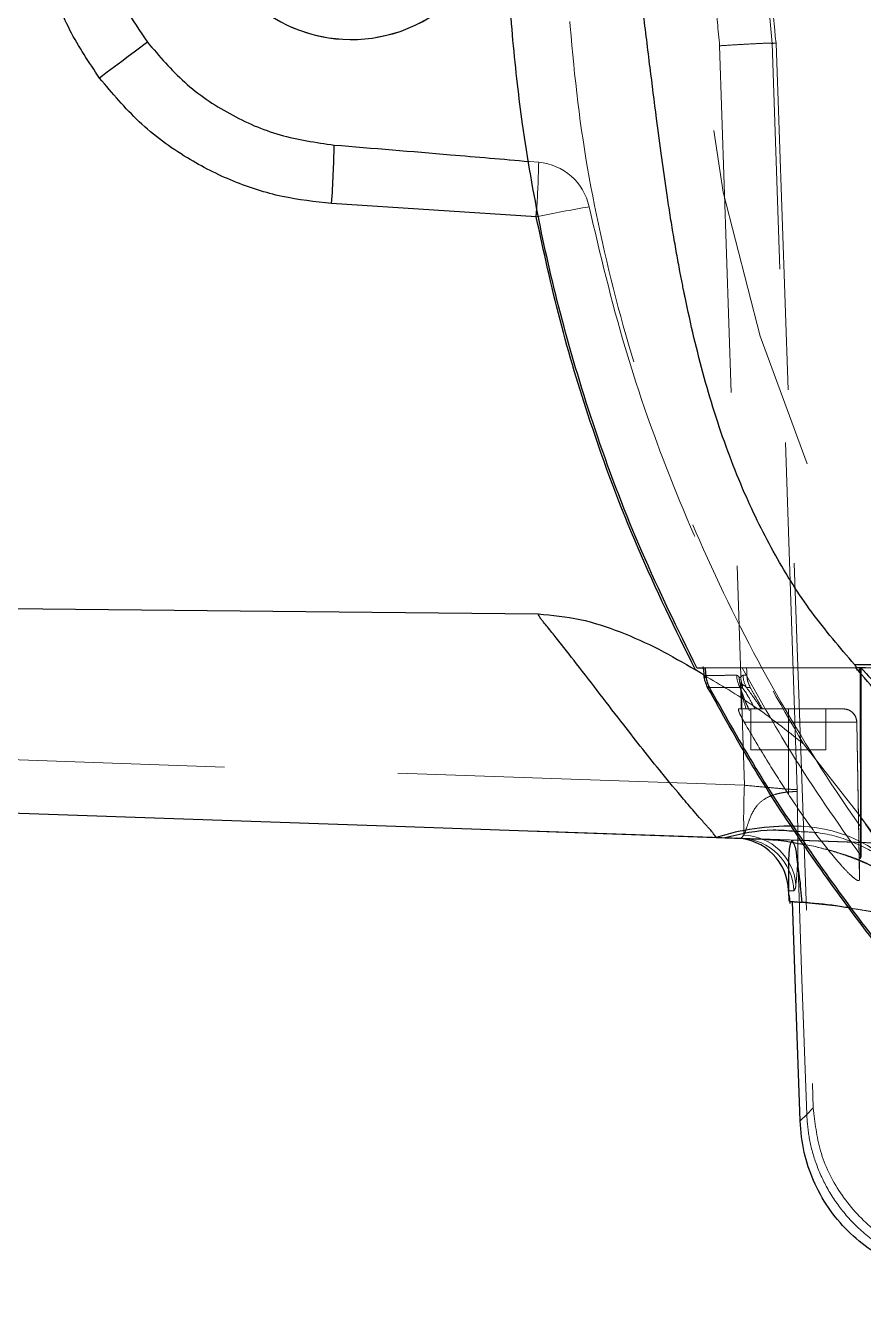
# Model space of a CAD drawing. Header units: millimetres. Extents: x 126 to 938, y 244 to 707.
# Drawn here: x 704.532 to 707.598, y 555.975 to 560.688 of the extents above; entities that cross this region are included whole.
import ezdxf

# ---------------------------------------------------------------- set-up
doc = ezdxf.new("R2010")
doc.units = ezdxf.units.MM
doc.linetypes.add('HIDDEN', pattern=[1.905, 1.27, -0.635])

msp = doc.modelspace()

# ---------------------------------------------------------------- linework, layer by layer
at = {"color": 7, "linetype": 'HIDDEN', "lineweight": 18}
for p, q in [((707.0722, 560.6141), (707.1627, 557.9078)), ((707.3558, 557.8925), (707.2645, 560.6231)), ((707.2786, 560.6239), (707.415, 556.7265)), ((706.3745, 560.191), (706.4098, 560.188)), ((706.9888, 558.3373), (707.1548, 558.3373)), ((707.0119, 558.3421), (707.0124, 558.3373)), ((707.0189, 558.3373), (707.0122, 558.3373)), ((707.1708, 558.3373), (707.0125, 558.3373)), ((707.1548, 558.3373), (707.5903, 558.3373)), ((707.5868, 558.3373), (707.1708, 558.3373)), ((707.5767, 558.3373), (707.57, 558.3373)), ((708.25, 558.3373), (707.5767, 558.3373)), ((707.5875, 557.6398), (707.5868, 558.3373)), ((707.5868, 558.3373), (707.5903, 558.3373)), ((707.5903, 557.6475), (707.5903, 558.3373)), ((707.1466, 558.2656), (707.1471, 558.272)), ((707.1471, 558.272), (707.1474, 558.2773)), ((707.1474, 558.2773), (707.1542, 558.2772)), ((707.1495, 558.2673), (707.1509, 558.1873)), ((707.3237, 558.1873), (707.1419, 558.1873)), ((707.1781, 558.1873), (707.1419, 558.1873)), ((707.2016, 558.1873), (707.1509, 558.1873)), ((707.1781, 558.1873), (707.1692, 558.1873)), ((707.1862, 558.1873), (707.1862, 558.0373)), ((707.4612, 558.1873), (707.1862, 558.1873)), ((707.1862, 558.1873), (707.4612, 558.1873)), ((707.2016, 558.1873), (707.225, 558.1873)), ((707.229, 558.1873), (707.225, 558.1873)), ((707.229, 558.1873), (707.5246, 558.1873)), ((707.3237, 558.1381), (707.3237, 558.1873)), ((707.5246, 558.1873), (707.3237, 558.1873)), ((707.4612, 558.1873), (707.4612, 558.0373)), ((707.1622, 558.1381), (707.3237, 558.1381)), ((707.3237, 558.1381), (707.5746, 558.1381)), ((707.3237, 557.8751), (707.3237, 558.1381)), ((707.5846, 557.5636), (707.5746, 558.1381)), ((707.5746, 558.1381), (707.5832, 557.6457)), ((707.4612, 558.0373), (707.1862, 558.0373)), ((707.1862, 558.0373), (707.4612, 558.0373)), ((707.3792, 558.0591), (707.5779, 557.8059)), ((707.1627, 557.9078), (704.4737, 558.0017)), ((707.3556, 557.8848), (707.3558, 557.8925)), ((704.4737, 557.807), (707.151, 557.7135)), ((707.1608, 557.7252), (707.151, 557.7135)), ((707.38, 557.6909), (707.4173, 557.6845)), ((707.3908, 556.7023), (707.3665, 556.6792)), ((707.415, 556.7265), (707.3908, 556.7024)), ((707.3908, 556.7023), (707.3908, 556.7023))]:
    msp.add_line(p, q, dxfattribs=at)
at = {"color": 7, "linetype": 'Continuous', "lineweight": 25}
for p, q in [((706.4007, 559.9888), (705.6515, 560.0368)), ((707.5663, 558.3494), (708.2494, 558.3494)), ((707.0151, 558.3103), (706.9836, 558.3298)), ((706.9888, 558.3373), (707.0189, 558.3373)), ((707.57, 558.3373), (707.5748, 558.3373)), ((707.5767, 558.3373), (707.5748, 558.3373)), ((707.5896, 558.3373), (707.5767, 558.3373)), ((707.5897, 558.3373), (707.5896, 558.3373)), ((707.5897, 558.3371), (707.5897, 558.3373)), ((707.6057, 558.3373), (707.5897, 558.3373)), ((707.3264, 557.5045), (707.3286, 557.4743))]:
    msp.add_line(p, q, dxfattribs=at)
at = {"color": 7, "linetype": 'Continuous', "lineweight": 25, "flags": 128}
for points in [[(704.9771, 560.6276), (704.9642, 560.618), (704.9481, 560.6058), (704.9288, 560.5914), (704.9069, 560.575), (704.8828, 560.5569), (704.8569, 560.5375), (704.8298, 560.5171), (704.8019, 560.4963)], [(706.4007, 559.9888), (706.4024, 560.0181), (706.403, 560.0278)], [(704.4737, 558.5548), (705.5567, 558.5437), (706.4076, 558.535)], [(707.0124, 558.3373), (707.0135, 558.3261), (707.0155, 558.3068)], [(707.0189, 558.3373), (707.0209, 558.3176), (707.0225, 558.3022)], [(707.0283, 558.2658), (707.0281, 558.2658), (707.0281, 558.2659), (707.0283, 558.2662), (707.0287, 558.2665), (707.0294, 558.267), (707.0303, 558.2676), (707.0314, 558.2683), (707.0327, 558.2691)], [(704.4737, 557.807), (705.922, 557.7564), (707.0599, 557.7167)], [(707.0599, 557.7167), (707.0771, 557.7161), (707.0906, 557.7156)], [(707.3665, 556.6792), (707.3508, 557.1287), (707.3384, 557.4818)]]:
    msp.add_lwpolyline(points, dxfattribs=at)
at = {"color": 7, "linetype": 'HIDDEN', "lineweight": 18, "flags": 128}
for points in [[(707.1718, 558.3103), (707.164, 558.3102), (707.1579, 558.3102)], [(707.1718, 558.3103), (707.1712, 558.3254), (707.1708, 558.3373)], [(707.0283, 558.2658), (707.0943, 558.2657), (707.1466, 558.2656)], [(707.1322, 557.7142), (707.1486, 557.7136), (707.2047, 557.7116), (707.336, 557.7071)], [(707.336, 557.7071), (707.638, 557.6965), (707.8752, 557.6882)], [(707.3908, 556.7024), (707.3723, 557.2314), (707.3579, 557.6471)], [(707.5846, 557.5636), (707.5838, 557.6094), (707.5832, 557.6457)], [(707.3908, 556.7023), (707.3908, 556.7023), (707.3908, 556.7023), (707.3908, 556.7023), (707.3908, 556.7023)]]:
    msp.add_lwpolyline(points, dxfattribs=at)
at = {"color": 7, "linetype": 'HIDDEN', "lineweight": 18}
for centre, radius, start, end in [((712.4737, 561.1873), 5.5, 90, 270), ((712.4737, 561.1873), 5.5, 90, 270), ((705.7237, 561.1873), 0.55, 205.1968, 25.1961), ((712.4768, 561.1875), 5.2287, 182.001, 186.1879), ((702.3458, 560.2797), 4.065, 356.4471, 358.7064), ((706.3919, 559.9823), 0.2065, 11.946, 85.0383), ((708.0076, 551.9434), 8.2043, 99.92197, 101.29536), ((707.2355, 558.3136), 0.101, 181.9543, 208.3795), ((707.2588, 558.3136), 0.1009, 181.944, 208.4556), ((707.5246, 558.1373), 0.05, 0.9943, 90.0083), ((709.869, 557.7883), 2.7089, 177.4729, 181.3356), ((712.4737, 561.1873), 5.95, 214.631, 268.00001), ((707.3527, 557.2434), 0.5144, 40.4766, 91.0769), ((707.1439, 557.5139), 0.1998, 1.9308, 87.9478), ((707.1539, 557.527), 0.1983, 5.0169, 87.9946), ((707.1737, 554.9873), 2.5, 25.1438, 86.2225)]:
    msp.add_arc(centre, radius, start, end, dxfattribs=at)
at = {"color": 7, "linetype": 'Continuous', "lineweight": 25}
for centre, radius, start, end in [((705.7237, 561.1873), 0.55, 205.1968, 25.1961), ((701.5283, 560.3225), 4.1331, 356.036, 359.0081), ((707.019, 558.3085), 0.00395, 161.3771, 206.2284), ((707.0245, 558.3127), 0.0108, 213.6642, 259.699), ((707.6568, 558.2683), 0.0962, 134.2763, 142.8228), ((707.3299, 556.8499), 0.9079, 89.1756, 107.3037), ((707.1251, 557.5146), 0.1998, 1.9309, 87.9486)]:
    msp.add_arc(centre, radius, start, end, dxfattribs=at)
for points, knots in [([(704.8019, 560.4963), (704.7634, 560.5534), (704.6861, 560.6685), (704.6173, 560.8503), (704.578, 561.0247), (704.5735, 561.1333), (704.5713, 561.1873)], [0, 0, 0, 0, 0.2784049, 0.5603844, 0.7815891, 1, 1, 1, 1]), ([(704.7877, 561.1873), (704.7905, 561.1372), (704.796, 561.0371), (704.8345, 560.8911), (704.8925, 560.7518), (704.9489, 560.6689), (704.9771, 560.6276)], [0, 0, 0, 0, 0.249984, 0.499964, 0.750396, 1, 1, 1, 1]), ([(707.5663, 558.3494), (707.5124, 558.412), (707.4044, 558.5374), (707.2718, 558.7499), (707.1758, 558.9434), (707.1071, 559.1136), (707.058, 559.2549), (707.0149, 559.4), (706.9774, 559.5466), (706.9559, 559.6451), (706.9455, 559.6945), (706.9454, 559.6948), (706.9453, 559.6951), (706.9452, 559.6958), (706.945, 559.6969), (706.9445, 559.699), (706.9437, 559.7029), (706.9422, 559.71), (706.9395, 559.7235), (706.9342, 559.7501), (706.9256, 559.7949), (706.9145, 559.855), (706.9026, 559.9236), (706.8909, 559.9948), (706.8765, 560.0884), (706.8595, 560.2066), (706.839, 560.3622), (706.8168, 560.5401), (706.7915, 560.7457), (706.7633, 560.9634), (706.7399, 561.1132), (706.7284, 561.1873)], [0, 0, 0, 0, 0.082291, 0.16474, 0.248953, 0.297343, 0.347659, 0.398021, 0.448296, 0.498485, 0.498562, 0.498625, 0.498734, 0.498931, 0.499283, 0.49992, 0.501074, 0.503189, 0.50715, 0.514797, 0.530296, 0.552592, 0.575732, 0.599719, 0.624552, 0.670168, 0.71871, 0.781121, 0.848867, 0.925257, 1, 1, 1, 1]), ([(706.9888, 558.3373), (706.9194, 558.4781), (706.7836, 558.7532), (706.6238, 559.1734), (706.5017, 559.5711), (706.4114, 559.9541), (706.3603, 560.2502), (706.3309, 560.4783), (706.3147, 560.6354), (706.3032, 560.7833), (706.2985, 560.8781), (706.2966, 560.9178)], [0, 0, 0, 0, 0.174895, 0.341604, 0.500179, 0.638102, 0.779744, 0.834739, 0.894233, 0.955732, 1, 1, 1, 1]), ([(704.9771, 560.6276), (705.0205, 560.5764), (705.1075, 560.474), (705.2751, 560.3606), (705.4609, 560.2795), (705.5939, 560.2605), (705.6608, 560.2509)], [0, 0, 0, 0, 0.249803, 0.499814, 0.748731, 1, 1, 1, 1]), ([(705.6515, 560.0368), (705.5908, 560.0435), (705.4681, 560.057), (705.2896, 560.1145), (705.1117, 560.2042), (704.9421, 560.329), (704.8483, 560.4409), (704.8019, 560.4963)], [0, 0, 0, 0, 0.183729, 0.371534, 0.561039, 0.783059, 1, 1, 1, 1]), ([(705.6608, 560.2509), (705.8028, 560.2393), (706.0407, 560.2197), (706.2786, 560.1992), (706.3745, 560.191)], [0, 0, 0, 0, 0.596808, 1, 1, 1, 1]), ([(706.9836, 558.3298), (706.9109, 558.4774), (706.7654, 558.773), (706.6056, 559.2039), (706.4829, 559.6096), (706.428, 559.8625), (706.4007, 559.9888)], [0, 0, 0, 0, 0.279689, 0.560073, 0.780313, 1, 1, 1, 1]), ([(706.4162, 558.5182), (706.4162, 558.5182), (706.4162, 558.5182), (706.4162, 558.5183), (706.4162, 558.5183), (706.4161, 558.5184), (706.4161, 558.5185), (706.4159, 558.5188), (706.4157, 558.5192), (706.4153, 558.52), (706.4145, 558.5215), (706.4132, 558.5241), (706.4109, 558.5287), (706.4089, 558.5325), (706.4076, 558.535)], [0, 0, 0, 0, 0.001769, 0.00283, 0.005307, 0.009625, 0.017127, 0.030642, 0.055125, 0.098219, 0.175492, 0.313548, 0.56008, 1, 1, 1, 1]), ([(706.4076, 558.535), (706.4591, 558.5302), (706.5619, 558.5206), (706.7093, 558.4706), (706.8506, 558.4081), (706.9394, 558.3558), (706.9836, 558.3298)], [0, 0, 0, 0, 0.250313, 0.499979, 0.750921, 1, 1, 1, 1]), ([(707.0423, 557.7399), (707.0389, 557.7436), (707.0329, 557.7503), (707.0221, 557.7622), (707.0063, 557.78), (706.9781, 557.8122), (706.9279, 557.8708), (706.8391, 557.9781), (706.7088, 558.1433), (706.582, 558.3096), (706.4886, 558.429), (706.4479, 558.4796), (706.4301, 558.5014), (706.4223, 558.5108), (706.4186, 558.5153), (706.417, 558.5173), (706.4163, 558.5182)], [0, 0, 0, 0, 0.015056, 0.026934, 0.048228, 0.086495, 0.155465, 0.280046, 0.504623, 0.787261, 0.90794, 0.959848, 0.982391, 0.992253, 0.99658, 1, 1, 1, 1]), ([(707.5748, 558.3373), (707.5732, 558.3395), (707.5704, 558.3436), (707.5676, 558.3476), (707.5663, 558.3494)], [0, 0, 0, 0, 0.560075, 1, 1, 1, 1]), ([(707.0283, 558.2658), (707.025, 558.273), (707.0184, 558.287), (707.0163, 558.3023), (707.0153, 558.3098)], [0, 0, 0, 0, 0.51059, 1, 1, 1, 1]), ([(707.0225, 558.3022), (707.0234, 558.2965), (707.0252, 558.285), (707.0302, 558.2745), (707.0327, 558.2691)], [0, 0, 0, 0, 0.489325, 1, 1, 1, 1]), ([(707.5802, 558.3264), (707.5783, 558.3284), (707.5749, 558.332), (707.5715, 558.3357), (707.57, 558.3373)], [0, 0, 0, 0, 0.559774, 1, 1, 1, 1]), ([(708.1923, 557.5549), (708.1706, 557.576), (708.1229, 557.6226), (708.0548, 557.7051), (707.9822, 557.7994), (707.8811, 557.9379), (707.7564, 558.1215), (707.6393, 558.2576), (707.5802, 558.3264)], [0, 0, 0, 0, 0.091895, 0.202682, 0.325179, 0.454145, 0.724343, 1, 1, 1, 1]), ([(707.5896, 558.3373), (707.5896, 558.3372), (707.5897, 558.3372), (707.5897, 558.3371), (707.5897, 558.3371)], [0, 0, 0, 0, 0.566633, 1, 1, 1, 1]), ([(707.5897, 558.3371), (707.6143, 558.3104), (707.6627, 558.2578), (707.7296, 558.1702), (707.7924, 558.0817), (707.8542, 557.9938), (707.9102, 557.9136), (707.9625, 557.8398), (708.011, 557.7734), (708.0665, 557.701), (708.1246, 557.6289), (708.1719, 557.582), (708.1922, 557.5619)], [0, 0, 0, 0, 0.110587, 0.218078, 0.336065, 0.441942, 0.5459, 0.63459, 0.71794, 0.796726, 0.913129, 1, 1, 1, 1]), ([(708.145, 556.7373), (708.0776, 556.812), (707.9403, 556.9641), (707.7413, 557.2026), (707.5471, 557.4528), (707.3613, 557.7131), (707.1857, 557.9835), (707.0809, 558.1716), (707.0283, 558.2658)], [0, 0, 0, 0, 0.159039, 0.323914, 0.490843, 0.659625, 0.829448, 1, 1, 1, 1]), ([(707.0327, 558.2691), (707.0856, 558.1743), (707.191, 557.9852), (707.3679, 557.7142), (707.554, 557.4532), (707.748, 557.2026), (707.9465, 556.9641), (708.0833, 556.8119), (708.1503, 556.7373)], [0, 0, 0, 0, 0.1712336, 0.3416766, 0.5103757, 0.6770935, 0.8416668, 1, 1, 1, 1]), ([(707.0599, 557.7167), (707.0566, 557.721), (707.0507, 557.7288), (707.0448, 557.7365), (707.0423, 557.7399)], [0, 0, 0, 0, 0.560173, 1, 1, 1, 1]), ([(707.348, 557.7382), (707.3213, 557.7406), (707.2348, 557.7485), (707.1496, 557.7291), (707.0906, 557.7156)], [0, 0, 0, 0, 0.308471, 1, 1, 1, 1]), ([(707.0906, 557.7156), (707.1143, 557.7148), (707.1481, 557.7136), (707.1863, 557.7123), (707.2029, 557.7117), (707.2105, 557.7114), (707.2141, 557.7113), (707.2159, 557.7113), (707.2168, 557.7112), (707.2173, 557.7112), (707.2175, 557.7112), (707.2176, 557.7112)], [0, 0, 0, 0, 0.559841, 0.797029, 0.902915, 0.952596, 0.976578, 0.988359, 0.994204, 0.997114, 1, 1, 1, 1]), ([(707.2176, 557.7112), (707.2439, 557.7099), (707.2985, 557.7071), (707.3522, 557.6965), (707.38, 557.6909)], [0, 0, 0, 0, 0.481245, 1, 1, 1, 1]), ([(707.336, 557.7071), (707.3336, 557.7002), (707.3258, 557.6772), (707.3239, 557.6141), (707.3244, 557.5592), (707.3247, 557.5213)], [0, 0, 0, 0, 0.11596, 0.389044, 1, 1, 1, 1]), ([(707.336, 557.7071), (707.3391, 557.7019), (707.3504, 557.6835), (707.3545, 557.6367), (707.3656, 557.5668), (707.3702, 557.511), (707.3728, 557.4793)], [0, 0, 0, 0, 0.077494, 0.277217, 0.590288, 1, 1, 1, 1]), ([(707.3276, 557.4825), (707.3271, 557.4898), (707.3262, 557.5028), (707.3251, 557.5157), (707.3247, 557.5213)], [0, 0, 0, 0, 0.566725, 1, 1, 1, 1]), ([(707.3276, 557.4825), (707.3283, 557.4825), (707.3317, 557.4823), (707.3375, 557.4819), (707.3453, 557.4814), (707.3535, 557.4808), (707.3628, 557.4801), (707.3694, 557.4796), (707.3728, 557.4793)], [0, 0, 0, 0, 0.041273, 0.228915, 0.381449, 0.562636, 0.774021, 1, 1, 1, 1]), ([(707.5537, 557.4573), (707.5353, 557.4604), (707.4754, 557.4704), (707.4148, 557.4757), (707.3728, 557.4793)], [0, 0, 0, 0, 0.306922, 1, 1, 1, 1]), ([(707.9441, 556.1017), (707.9052, 556.1053), (707.8304, 556.1121), (707.7231, 556.1488), (707.6257, 556.2023), (707.5391, 556.2741), (707.4673, 556.3606), (707.4137, 556.4581), (707.3769, 556.5655), (707.3701, 556.6404), (707.3665, 556.6792)], [0, 0, 0, 0, 0.130228, 0.249972, 0.376209, 0.499817, 0.623702, 0.749576, 0.870196, 1, 1, 1, 1])]:
    msp.add_open_spline(points, degree=3, knots=knots, dxfattribs=at)
at = {"color": 7, "linetype": 'HIDDEN', "lineweight": 18}
for points, knots in [([(707.0453, 561.0027), (707.0484, 560.93), (707.054, 560.8003), (707.0667, 560.671), (707.0722, 560.6141)], [0, 0, 0, 0, 0.560002, 1, 1, 1, 1]), ([(707.2645, 560.6231), (707.2576, 560.6939), (707.2454, 560.8208), (707.2401, 560.9481), (707.2378, 561.0044)], [0, 0, 0, 0, 0.55805, 1, 1, 1, 1]), ([(712.4737, 555.2293), (712.275, 555.2348), (711.8779, 555.246), (711.2855, 555.3357), (710.7029, 555.4806), (710.1438, 555.6839), (709.6231, 555.9345), (709.1434, 556.2248), (708.6999, 556.5523), (708.2891, 556.9186), (707.9119, 557.3234), (707.5718, 557.7637), (707.2728, 558.2365), (707.0198, 558.7347), (706.8141, 559.254), (706.659, 559.7898), (706.5511, 560.3375), (706.5227, 560.708), (706.5085, 560.8931)], [0, 0, 0, 0, 0.065634, 0.131205, 0.197552, 0.263793, 0.32746, 0.388217, 0.448864, 0.509411, 0.569867, 0.631475, 0.69301, 0.754485, 0.815912, 0.877298, 0.938657, 1, 1, 1, 1]), ([(707.2645, 560.6231), (707.2588, 560.6233), (707.2388, 560.624), (707.2022, 560.6218), (707.159, 560.6197), (707.1149, 560.617), (707.0874, 560.6152), (707.0722, 560.6141)], [0, 0, 0, 0, 0.087875, 0.312376, 0.569715, 0.763123, 1, 1, 1, 1]), ([(707.2645, 560.6231), (707.2671, 560.6232), (707.2718, 560.6235), (707.2766, 560.6237), (707.2786, 560.6239)], [0, 0, 0, 0, 0.5601754, 1, 1, 1, 1]), ([(707.2645, 560.6231), (707.2645, 560.6231), (707.2645, 560.6231), (707.2645, 560.6231), (707.2645, 560.6231)], [0, 0, 0, 0, 0.525932, 1, 1, 1, 1]), ([(706.594, 560.025), (706.6349, 559.8522), (706.7168, 559.507), (706.8958, 559.0053), (707.1113, 558.5185), (707.2899, 558.2122), (707.3792, 558.0591)], [0, 0, 0, 0, 0.250276, 0.500162, 0.750232, 1, 1, 1, 1]), ([(707.0153, 558.3098), (707.0148, 558.3149), (707.0138, 558.3241), (707.0129, 558.3332), (707.0125, 558.3373)], [0, 0, 0, 0, 0.5599048, 1, 1, 1, 1]), ([(707.3792, 558.0591), (707.3186, 558.1076), (707.2032, 558.2), (707.0757, 558.2748), (707.0151, 558.3103)], [0, 0, 0, 0, 0.524789, 1, 1, 1, 1]), ([(707.1346, 558.3102), (707.121, 558.3101), (707.0986, 558.31), (707.0675, 558.3099), (707.0413, 558.3099), (707.024, 558.3098), (707.0153, 558.3098)], [0, 0, 0, 0, 0.342387, 0.562808, 0.782103, 1, 1, 1, 1]), ([(707.1438, 558.303), (707.1423, 558.3051), (707.1399, 558.3085), (707.136, 558.3097), (707.1346, 558.3102)], [0, 0, 0, 0, 0.6362252, 1, 1, 1, 1]), ([(707.1474, 558.2773), (707.1463, 558.282), (707.1442, 558.2904), (707.1439, 558.2991), (707.1438, 558.303)], [0, 0, 0, 0, 0.559111, 1, 1, 1, 1]), ([(707.1492, 558.303), (707.1482, 558.3022), (707.1463, 558.3007), (707.1446, 558.3023), (707.1438, 558.303)], [0, 0, 0, 0, 0.539309, 1, 1, 1, 1]), ([(707.1579, 558.3102), (707.1561, 558.3095), (707.1525, 558.308), (707.1503, 558.3047), (707.1492, 558.303)], [0, 0, 0, 0, 0.486054, 1, 1, 1, 1]), ([(707.1542, 558.2772), (707.1528, 558.282), (707.1503, 558.2904), (707.1495, 558.2991), (707.1492, 558.303)], [0, 0, 0, 0, 0.560959, 1, 1, 1, 1]), ([(707.5903, 557.6475), (707.5027, 557.7723), (707.3462, 557.9952), (707.2133, 558.2328), (707.1548, 558.3373)], [0, 0, 0, 0, 0.560134, 1, 1, 1, 1]), ([(707.1844, 558.2655), (707.1806, 558.2735), (707.1738, 558.2877), (707.1724, 558.3033), (707.1718, 558.3103)], [0, 0, 0, 0, 0.557671, 1, 1, 1, 1]), ([(707.1466, 558.2656), (707.1508, 558.2536), (707.16, 558.227), (707.1717, 558.2014), (707.1781, 558.1873)], [0, 0, 0, 0, 0.449805, 1, 1, 1, 1]), ([(707.1498, 558.2635), (707.1496, 558.2661), (707.1493, 558.2708), (707.148, 558.2753), (707.1474, 558.2773)], [0, 0, 0, 0, 0.558037, 1, 1, 1, 1]), ([(707.1819, 558.1795), (707.1743, 558.197), (707.1645, 558.2194), (707.154, 558.2461), (707.151, 558.2553), (707.1497, 558.2594)], [0, 0, 0, 0, 0.663665, 0.849241, 1, 1, 1, 1]), ([(707.1498, 558.2635), (707.1504, 558.2646), (707.1519, 558.2673), (707.1543, 558.2649), (707.1557, 558.2635)], [0, 0, 0, 0, 0.398696, 1, 1, 1, 1]), ([(707.1692, 558.1873), (707.1644, 558.2023), (707.1575, 558.2239), (707.1503, 558.2494), (707.1499, 558.2599), (707.1498, 558.2635)], [0, 0, 0, 0, 0.603021, 0.861277, 1, 1, 1, 1]), ([(707.1542, 558.2772), (707.1567, 558.276), (707.1593, 558.2747), (707.1624, 558.2724), (707.1654, 558.2701), (707.1681, 558.2675), (707.1701, 558.2656)], [0, 0, 0, 0, 0.422909, 0.440396, 0.574854, 1, 1, 1, 1]), ([(707.1557, 558.2635), (707.1557, 558.2661), (707.1557, 558.2707), (707.1547, 558.2753), (707.1542, 558.2772)], [0, 0, 0, 0, 0.560479, 1, 1, 1, 1]), ([(707.1557, 558.2635), (707.1586, 558.2599), (707.1665, 558.2503), (707.1814, 558.2246), (707.1934, 558.2025), (707.2016, 558.1873)], [0, 0, 0, 0, 0.155323, 0.416693, 1, 1, 1, 1]), ([(707.225, 558.1873), (707.2144, 558.2032), (707.1968, 558.2298), (707.1777, 558.2554), (707.1701, 558.2656)], [0, 0, 0, 0, 0.6008119, 1, 1, 1, 1]), ([(707.1701, 558.2656), (707.1727, 558.2656), (707.1775, 558.2655), (707.1823, 558.2655), (707.1844, 558.2655)], [0, 0, 0, 0, 0.559834, 1, 1, 1, 1]), ([(707.229, 558.1873), (707.2206, 558.2018), (707.2056, 558.2278), (707.1908, 558.254), (707.1844, 558.2655)], [0, 0, 0, 0, 0.560168, 1, 1, 1, 1]), ([(707.1419, 558.1873), (707.1415, 558.1869), (707.1403, 558.186), (707.1414, 558.1824), (707.1425, 558.1778), (707.1461, 558.169), (707.1525, 558.1556), (707.1586, 558.1446), (707.1622, 558.1381)], [0, 0, 0, 0, 0.025967, 0.080986, 0.174526, 0.305552, 0.594328, 1, 1, 1, 1]), ([(707.5746, 558.1381), (707.5736, 558.1451), (707.5715, 558.1597), (707.558, 558.1761), (707.5413, 558.1857), (707.53, 558.1867), (707.5246, 558.1873)], [0, 0, 0, 0, 0.270492, 0.562365, 0.789519, 1, 1, 1, 1]), ([(707.1622, 558.1381), (707.1915, 558.0885), (707.2437, 557.9998), (707.2993, 557.9132), (707.3237, 557.8751)], [0, 0, 0, 0, 0.55997, 1, 1, 1, 1]), ([(707.3556, 557.8848), (707.3544, 557.8848), (707.3521, 557.8847), (707.348, 557.8846), (707.3418, 557.8843), (707.332, 557.8838), (707.3174, 557.8826), (707.2975, 557.8798), (707.2717, 557.8738), (707.2403, 557.8615), (707.2058, 557.8344), (707.1843, 557.7934), (707.172, 557.7548), (707.1641, 557.7337), (707.1608, 557.7252)], [0, 0, 0, 0, 0.013138, 0.024514, 0.044897, 0.079052, 0.130694, 0.202106, 0.29615, 0.415419, 0.562282, 0.75741, 0.901916, 1, 1, 1, 1]), ([(707.3558, 557.8925), (707.3499, 557.8925), (707.3299, 557.8924), (707.2909, 557.896), (707.2324, 557.9008), (707.1882, 557.9052), (707.1627, 557.9078)], [0, 0, 0, 0, 0.0911665, 0.3109207, 0.6046681, 1, 1, 1, 1]), ([(707.3237, 557.8751), (707.3487, 557.8377), (707.3978, 557.7643), (707.4638, 557.677), (707.5155, 557.6162), (707.5442, 557.5852), (707.5642, 557.5678), (707.5733, 557.5607), (707.5832, 557.5571), (707.5842, 557.5616), (707.5846, 557.5636)], [0, 0, 0, 0, 0.3232204, 0.6352337, 0.7868556, 0.8954945, 0.9419276, 0.9721486, 0.9875372, 1, 1, 1, 1]), ([(707.3579, 557.6471), (707.3579, 557.6472), (707.3579, 557.6474), (707.3578, 557.6513), (707.3579, 557.6578), (707.358, 557.6693), (707.3581, 557.686), (707.3582, 557.7169), (707.358, 557.7633), (707.3573, 557.8114), (707.3565, 557.8481), (707.356, 557.8668), (707.3557, 557.8762), (707.3556, 557.8813), (707.3556, 557.8837), (707.3556, 557.8848)], [0, 0, 0, 0, 0.0011786, 0.0028084, 0.0488885, 0.084164, 0.1469426, 0.2604383, 0.4732905, 0.7331004, 0.867563, 0.935553, 0.9696113, 0.9860352, 1, 1, 1, 1]), ([(707.5779, 557.8059), (707.6085, 557.7623), (707.6625, 557.6851), (707.7193, 557.6099), (707.7439, 557.5773)], [0, 0, 0, 0, 0.566008, 1, 1, 1, 1]), ([(707.77, 557.5434), (707.7428, 557.5736), (707.6865, 557.6358), (707.5716, 557.6986), (707.4562, 557.7361), (707.379, 557.7376), (707.348, 557.7382)], [0, 0, 0, 0, 0.251963, 0.520082, 0.806942, 1, 1, 1, 1]), ([(707.151, 557.7135), (707.1475, 557.7136), (707.1412, 557.7139), (707.135, 557.7141), (707.1322, 557.7142)], [0, 0, 0, 0, 0.560017, 1, 1, 1, 1]), ([(707.8752, 557.6882), (707.8629, 557.6887), (707.8387, 557.6895), (707.8031, 557.6907), (707.7687, 557.692), (707.7363, 557.6931), (707.7069, 557.6941), (707.6798, 557.6951), (707.6484, 557.6961), (707.6105, 557.6975), (707.5772, 557.6986), (707.5526, 557.6995), (707.5375, 557.7), (707.5214, 557.7006), (707.5059, 557.7011), (707.4915, 557.7016), (707.4747, 557.7022), (707.4563, 557.7029), (707.4374, 557.7035), (707.4221, 557.704), (707.4117, 557.7044), (707.4052, 557.7046), (707.3989, 557.7049), (707.3902, 557.7052), (707.3787, 557.7056), (707.3667, 557.706), (707.3364, 557.707), (707.2867, 557.7088), (707.241, 557.7104), (707.2176, 557.7112)], [0, 0, 0, 0, 0.055985, 0.110193, 0.162553, 0.213017, 0.258034, 0.296519, 0.336572, 0.401314, 0.469768, 0.488311, 0.513525, 0.538567, 0.56205, 0.583973, 0.604333, 0.638875, 0.667724, 0.69089, 0.708367, 0.715252, 0.720573, 0.736881, 0.754965, 0.773227, 0.791656, 0.893346, 1, 1, 1, 1]), ([(707.9179, 557.3829), (707.8849, 557.4197), (707.8186, 557.4939), (707.6962, 557.581), (707.562, 557.6485), (707.4654, 557.6725), (707.4173, 557.6845)], [0, 0, 0, 0, 0.248301, 0.499895, 0.751546, 1, 1, 1, 1]), ([(707.4173, 557.6845), (707.4479, 557.6765), (707.5094, 557.6605), (707.6241, 557.6167), (707.7368, 557.5583), (707.8414, 557.486), (707.918, 557.4234), (707.963, 557.3785), (707.9848, 557.3567)], [0, 0, 0, 0, 0.142558, 0.286919, 0.553702, 0.713191, 0.860534, 1, 1, 1, 1]), ([(707.3514, 557.5444), (707.3531, 557.5605), (707.3565, 557.5947), (707.3574, 557.629), (707.3579, 557.6471)], [0, 0, 0, 0, 0.473108, 1, 1, 1, 1]), ([(707.5875, 557.6398), (707.5867, 557.6409), (707.5852, 557.6429), (707.5838, 557.6448), (707.5832, 557.6457)], [0, 0, 0, 0, 0.560078, 1, 1, 1, 1]), ([(707.5875, 557.6398), (707.588, 557.6412), (707.589, 557.6438), (707.5899, 557.6464), (707.5903, 557.6475)], [0, 0, 0, 0, 0.559712, 1, 1, 1, 1]), ([(707.3435, 557.5206), (707.3452, 557.523), (707.3503, 557.5299), (707.351, 557.5386), (707.3514, 557.5444)], [0, 0, 0, 0, 0.343815, 1, 1, 1, 1]), ([(707.3247, 557.5213), (707.3282, 557.5212), (707.3345, 557.5209), (707.3407, 557.5207), (707.3435, 557.5206)], [0, 0, 0, 0, 0.560081, 1, 1, 1, 1]), ([(707.3384, 557.4818), (707.338, 557.4818), (707.336, 557.482), (707.3324, 557.4822), (707.3292, 557.4824), (707.3276, 557.4825)], [0, 0, 0, 0, 0.1088831, 0.5601357, 1, 1, 1, 1]), ([(707.8873, 557.3832), (707.8452, 557.395), (707.7611, 557.4186), (707.6496, 557.4429), (707.5801, 557.4533), (707.5537, 557.4573)], [0, 0, 0, 0, 0.383325, 0.765985, 1, 1, 1, 1]), ([(707.3908, 556.7024), (707.3908, 556.7024), (707.3908, 556.7023), (707.3908, 556.7023), (707.3908, 556.7023)], [0, 0, 0, 0, 0.5351186, 1, 1, 1, 1]), ([(707.3908, 556.7023), (707.3931, 556.6736), (707.3979, 556.6138), (707.4229, 556.5231), (707.4642, 556.4305), (707.5255, 556.3404), (707.6077, 556.2577), (707.7109, 556.1892), (707.8331, 556.139), (707.9224, 556.1296), (707.9683, 556.1248)], [0, 0, 0, 0, 0.096057, 0.200416, 0.313078, 0.434029, 0.563234, 0.700669, 0.846273, 1, 1, 1, 1]), ([(707.415, 556.7265), (707.421, 556.6735), (707.4334, 556.5637), (707.5091, 556.4099), (707.6174, 556.2887), (707.7424, 556.2081), (707.866, 556.161), (707.9512, 556.1529), (707.9926, 556.149)], [0, 0, 0, 0, 0.177636, 0.367409, 0.562562, 0.714678, 0.861483, 1, 1, 1, 1])]:
    msp.add_open_spline(points, degree=3, knots=knots, dxfattribs=at)

doc.saveas('drawing.dxf')
